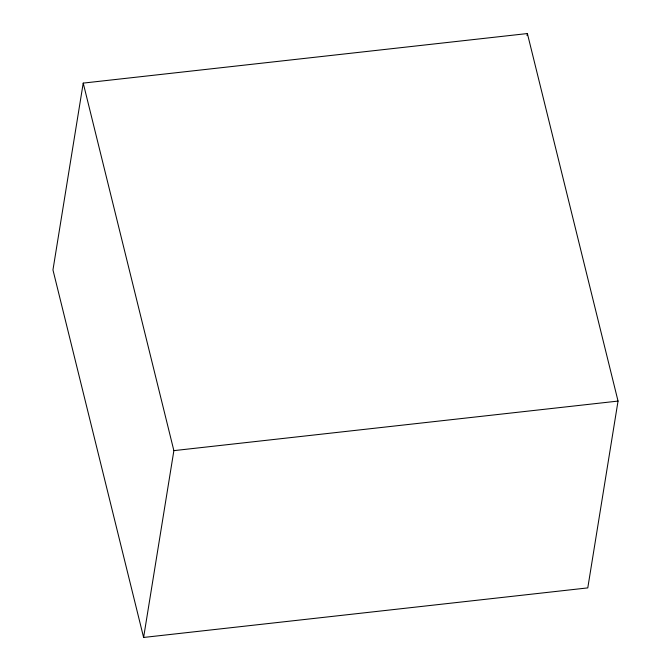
<?xml version="1.0" encoding="UTF-8"?>
<svg xmlns="http://www.w3.org/2000/svg" width="671" height="671" viewBox="0 0 671 671"><rect width="100%" height="100%" fill="white"/><g stroke="black" fill="none" stroke-linecap="round" stroke-linejoin="round"><path stroke-width="1.01" d="M83.221 83.103L52.959 269.918L143.611 637.45L587.779 587.897L618.041 401.082L527.389 33.55L83.221 83.103L173.873 450.635L143.611 637.45M527.054 35.613L527.389 33.55M173.873 450.635L618.041 401.082"/></g></svg>
